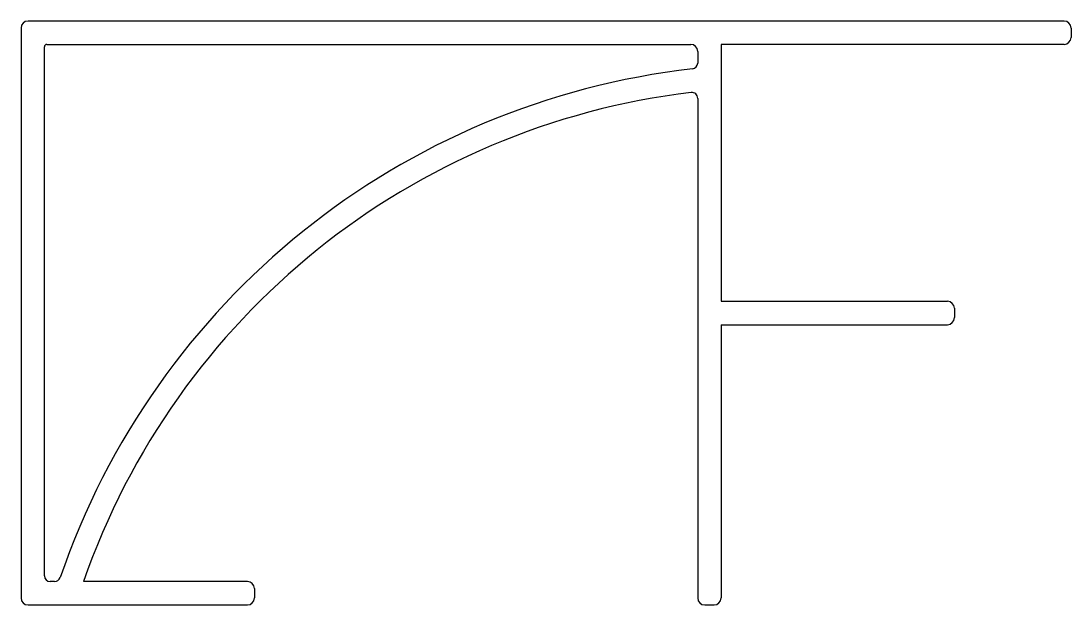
# Model space of a CAD drawing. Extents: x 1456.8 to 1501.8, y 2153.6 to 2178.6.
import ezdxf

# ---------------------------------------------------------------- set-up
doc = ezdxf.new("R2010")
doc.units = 0
doc.layers.get('0').update_dxf_attribs({"linetype": 'CONTINUOUS'})

msp = doc.modelspace()

# ---------------------------------------------------------------- linework, layer by layer
at = {"color": 0}
for p, q in [((1501.519, 2178.601), (1457.119, 2178.601)), ((1456.819, 2178.301), (1456.819, 2153.901)), ((1501.819, 2178.301), (1501.819, 2177.901)), ((1457.919, 2177.601), (1485.519, 2177.601)), ((1486.819, 2177.601), (1486.819, 2166.601)), ((1501.519, 2177.601), (1486.819, 2177.601)), ((1457.819, 2154.851), (1457.819, 2177.501)), ((1485.819, 2177.301), (1485.819, 2176.8)), ((1485.819, 2175.29), (1485.819, 2153.901)), ((1486.819, 2166.601), (1496.519, 2166.601)), ((1496.819, 2166.301), (1496.819, 2165.901)), ((1486.819, 2165.601), (1486.819, 2153.901)), ((1486.819, 2165.601), (1496.519, 2165.601)), ((1458.259, 2154.601), (1458.069, 2154.601)), ((1466.519, 2154.601), (1459.495, 2154.601)), ((1466.819, 2154.301), (1466.819, 2153.901)), ((1457.119, 2153.601), (1466.519, 2153.601)), ((1486.119, 2153.601), (1486.519, 2153.601))]:
    msp.add_line(p, q, dxfattribs=at)
for centre, radius, start, end in [((1457.119, 2178.301), 0.3, 90, 180), ((1501.519, 2178.301), 0.3, 0, 90), ((1457.919, 2177.501), 0.1, 90, 180), ((1485.519, 2177.301), 0.3, 0, 90), ((1501.519, 2177.901), 0.3, 270, 0), ((1485.569, 2176.8), 0.25, 276.4764, 360), ((1489.265, 2144.237), 32.522, 96.4764, 161.1027), ((1489.265, 2144.237), 31.522, 96.7885, 160.8049), ((1485.569, 2175.29), 0.25, 0, 96.7885), ((1496.519, 2166.301), 0.3, 0, 90), ((1496.519, 2165.901), 0.3, 270, 0), ((1458.069, 2154.851), 0.25, 180, 270), ((1458.259, 2154.851), 0.25, 270, 341.1027), ((1466.519, 2154.301), 0.3, 0, 90), ((1457.119, 2153.901), 0.3, 180, 270), ((1466.519, 2153.901), 0.3, 270, 0), ((1486.119, 2153.901), 0.3, 180, 270), ((1486.519, 2153.901), 0.3, 270, 0)]:
    msp.add_arc(centre, radius, start, end, dxfattribs=at)

doc.saveas('drawing.dxf')
